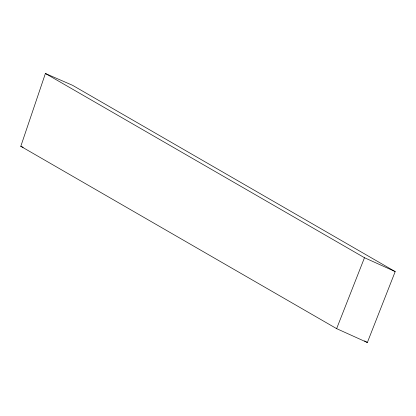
<?xml version="1.0" encoding="UTF-8"?>
<svg xmlns="http://www.w3.org/2000/svg" width="416" height="416" viewBox="0 0 416 416"><rect width="100%" height="100%" fill="white"/><g stroke="black" fill="none" stroke-linecap="round" stroke-linejoin="round"><path stroke-width="0.62" d="M20.8 146.302L45.401 73.497L72.556 85.311L395.2 271.591L367.344 342.514L336.632 328.645L20.8 146.302L23.161 147.326M336.632 328.645L364.484 257.717L45.401 73.497M364.484 257.717L395.2 271.591M364.536 340.891L367.344 342.514"/></g></svg>
